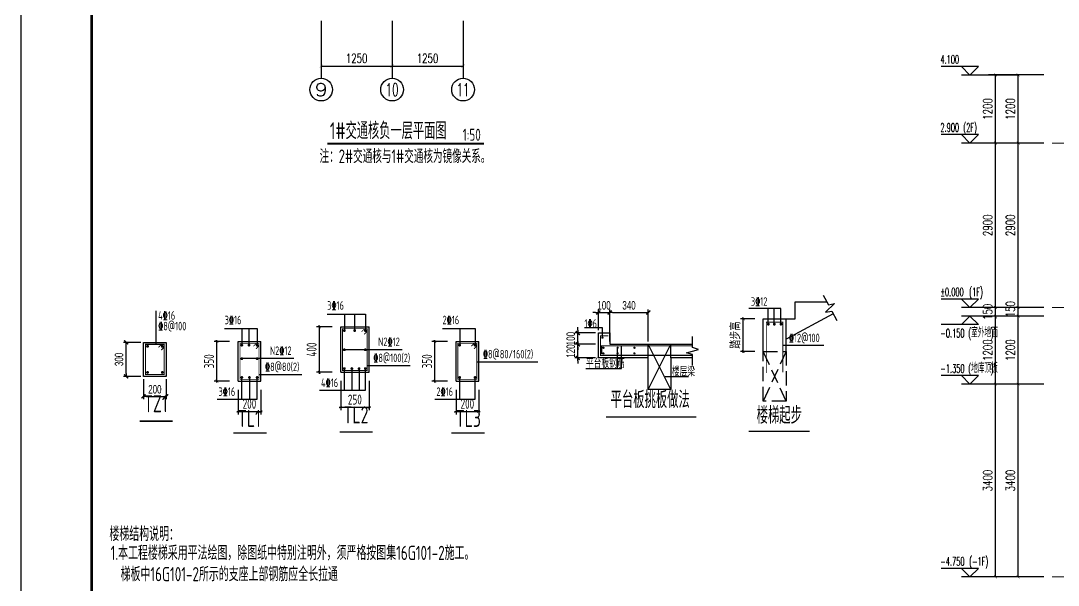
# Model space of a CAD drawing. Extents: x -1307975 to -76406, y -96289 to 379359.
# Drawn here: x -647075 to -628788, y 351872 to 361824 of the extents above; entities that cross this region are included whole.
import ezdxf
from ezdxf.enums import TextEntityAlignment as Align

# ---------------------------------------------------------------- set-up
doc = ezdxf.new("R2010")
doc.units = 0
doc.header["$LTSCALE"] = 1000
doc.linetypes.add('DASH', pattern=[0.35, 0.25, -0.1])
doc.linetypes.add('DOTE', pattern=[2.42, 2, -0.2, 0.02, -0.2])
doc.layers.get('0').update_dxf_attribs({"linetype": 'CONTINUOUS'})
doc.layers.get('DEFPOINTS').update_dxf_attribs({"linetype": 'CONTINUOUS'})
for name, color, linetype in [('-TK', 7, 'CONTINUOUS'), ('A-AXIS_TEXT', 7, 'CONTINUOUS'), ('AXIS', 3, 'CONTINUOUS'), ('DIM', 2, 'CONTINUOUS'), ('DIM_ELEV', 3, 'CONTINUOUS'), ('DIM_SYMB', 3, 'CONTINUOUS'), ('FSK_DIM', 3, 'CONTINUOUS'), ('NUM', 7, 'CONTINUOUS'), ('PUB_DIM', 3, 'CONTINUOUS'), ('PUB_TEXT', 2, 'CONTINUOUS'), ('REIN', 6, 'CONTINUOUS'), ('S_E_STAIR', 4, 'CONTINUOUS'), ('Sbeam-s', 3, 'CONTINUOUS'), ('TEXT', 2, 'CONTINUOUS'), ('THIN', 7, 'CONTINUOUS'), ('WALL', 5, 'CONTINUOUS'), ('大样详图_文字', 60, 'CONTINUOUS'), ('结构大样', 132, 'CONTINUOUS')]:
    doc.layers.add(name, color=color, linetype=linetype)
doc.layers.add('AXIS_TEXT', color=7, linetype='CONTINUOUS', lineweight=20)
doc.layers.add('DOTE', color=19, linetype='DOTE', lineweight=9)
doc.styles.add('_TCH_AXIS', font='COMPLEX', dxfattribs={"bigfont": 'GBCBIG'})
doc.styles.add('_TCH_DIM', font='SIMPLEX.shx', dxfattribs={"width": 0.7, "bigfont": 'GBCBIG.shx'})
doc.styles.add('_TCH_DIM_T3', font='SIMPLEX', dxfattribs={"width": 0.705882, "bigfont": 'GBCBIG'})
doc.styles.add('BW_Dim', font='Bweng.shx', dxfattribs={"width": 0.7, "bigfont": 'hztxt.shx'})
doc.styles.add('COMPLEX', font='COMPLEX')
doc.styles.add('TSSD_DIMENSION', font='Tssdeng.shx', dxfattribs={"width": 0.7, "bigfont": 'tssdchn.shx'})
doc.styles.add('TSSD_Norm', font='Tssdeng.shx', dxfattribs={"bigfont": 'tssdchn.shx'})
doc.styles.add('TSSD_REIN', font='tssdeng.shx', dxfattribs={"width": 0.7, "height": 300, "bigfont": 'tssdchn.shx'})
doc.dimstyles.new('_TCH_ARCH&&50', dxfattribs={"dimtxt": 157.5, "dimasz": 50, "dimexe": 125, "dimexo": 150, "dimgap": 58.75, "dimtad": 1, "dimdec": 0, "dimzin": 0, "dimdsep": 46, "dimtxsty": '_TCH_DIM_T3', "dimblk": 'ARCHTICK', "dimcen": 0.09, "dimclrt": 7, "dimazin": 0, "dimtfac": 1, "dimtdec": 0, "dimtix": 1, "dimtmove": 2, "dimatfit": 3, "dimldrblk": 'ARCHTICK', "dimfxl": 1, "dimtolj": 1, "dimtzin": 0, "dimarcsym": 0})
doc.dimstyles.new('Cyz_25_50', dxfattribs={"dimtxt": 150, "dimasz": 50, "dimexe": 50, "dimexo": 50, "dimgap": 50, "dimtad": 1, "dimdec": 0, "dimlfac": 0.5, "dimzin": 0, "dimdsep": 46, "dimtxsty": 'BW_Dim', "dimblk": '_bwk', "dimcen": 0, "dimclrt": 7, "dimadec": 0, "dimazin": 0, "dimtfac": 1, "dimtdec": 0, "dimtix": 1, "dimtmove": 2, "dimatfit": 0, "dimfxl": 1, "dimtolj": 1, "dimtzin": 0, "dimarcsym": 0})
doc.dimstyles.new('TSSD_50_50', dxfattribs={"dimtxt": 175, "dimasz": 50, "dimexe": 50, "dimexo": 150, "dimgap": 50, "dimtad": 1, "dimdec": 0, "dimzin": 0, "dimdsep": 46, "dimtxsty": 'TSSD_DIMENSION', "dimblk": 'ARCHTICK', "dimcen": 0, "dimdle": 25, "dimclrt": 7, "dimadec": 0, "dimazin": 0, "dimtfac": 1, "dimtdec": 0, "dimtix": 1, "dimtmove": 2, "dimatfit": 3, "dimfxl": 1, "dimtolj": 1, "dimtzin": 0, "dimarcsym": 0})

# ---------------------------------------------------------------- blocks, each defined once
blk = doc.blocks.new('_ArchTick')
at = {"color": 0, "linetype": 'ByBlock', "const_width": 0.15}
blk.add_lwpolyline([(-0.5, -0.5), (0.5, 0.5)], dxfattribs=at)
blk = doc.blocks.new('*D866')
at = {"layer": 'DEFPOINTS', "color": 0, "transparency": 16777216}
for p in [(-629495, 355418), (-628895, 355418), (-628895, 352018)]:
    blk.add_point(p, dxfattribs=at)
at = {"layer": 'PUB_DIM', "color": 0, "lineweight": -2, "transparency": 16777216}
for p, q in [((-629045, 355418), (-629620, 355418)), ((-629495, 352018), (-629495, 355418)), ((-629045, 352018), (-629620, 352018))]:
    blk.add_line(p, q, dxfattribs=at)
at = {"layer": 'PUB_DIM', "color": 0, "lineweight": -2, "transparency": 16777216, "xscale": 50, "yscale": 50, "zscale": 50}
for p, rotation in [((-629495, 355418), 90), ((-629495, 352018), 270)]:
    blk.add_blockref('_ArchTick', p, dxfattribs=dict(at, rotation=rotation))
at = {"layer": 'PUB_DIM', "color": 7, "transparency": 16777216, "insert": (-629632, 353718), "char_height": 157.5, "attachment_point": 5, "rotation": 90, "style": '_TCH_DIM_T3'}
blk.add_mtext('\\A1;3400', dxfattribs=at)
blk = doc.blocks.new('*D867')
at = {"layer": 'DEFPOINTS', "color": 0, "transparency": 16777216}
for p in [(-629495, 356617), (-628895, 356617), (-628895, 355418)]:
    blk.add_point(p, dxfattribs=at)
at = {"layer": 'PUB_DIM', "color": 0, "lineweight": -2, "transparency": 16777216}
for p, q in [((-629045, 356617), (-629620, 356617)), ((-629495, 355418), (-629495, 356617)), ((-629045, 355418), (-629620, 355418))]:
    blk.add_line(p, q, dxfattribs=at)
at = {"layer": 'PUB_DIM', "color": 0, "lineweight": -2, "transparency": 16777216, "xscale": 50, "yscale": 50, "zscale": 50}
for p, rotation in [((-629495, 356617), 90), ((-629495, 355418), 270)]:
    blk.add_blockref('_ArchTick', p, dxfattribs=dict(at, rotation=rotation))
at = {"layer": 'PUB_DIM', "color": 7, "transparency": 16777216, "insert": (-629632, 356017), "char_height": 157.5, "attachment_point": 5, "rotation": 90, "style": '_TCH_DIM_T3'}
blk.add_mtext('\\A1;1200', dxfattribs=at)
blk = doc.blocks.new('*D868')
at = {"layer": 'DEFPOINTS', "color": 0, "transparency": 16777216}
for p in [(-629495, 356768), (-628895, 356768), (-628895, 356617)]:
    blk.add_point(p, dxfattribs=at)
at = {"layer": 'PUB_DIM', "color": 0, "lineweight": -2, "transparency": 16777216}
for p, q in [((-629045, 356768), (-629620, 356768)), ((-629045, 356617), (-629620, 356617)), ((-629495, 356617), (-629495, 356768))]:
    blk.add_line(p, q, dxfattribs=at)
at = {"layer": 'PUB_DIM', "color": 0, "lineweight": -2, "transparency": 16777216, "xscale": 50, "yscale": 50, "zscale": 50}
for p, rotation in [((-629495, 356768), 90), ((-629495, 356617), 270)]:
    blk.add_blockref('_ArchTick', p, dxfattribs=dict(at, rotation=rotation))
at = {"layer": 'PUB_DIM', "color": 7, "transparency": 16777216, "insert": (-629632, 356739), "char_height": 157.5, "attachment_point": 5, "rotation": 90, "style": '_TCH_DIM_T3'}
blk.add_mtext('\\A1;150', dxfattribs=at)
blk = doc.blocks.new('*D869')
at = {"layer": 'DEFPOINTS', "color": 0, "transparency": 16777216}
for p in [(-629495, 359668), (-628895, 359668), (-628895, 356768)]:
    blk.add_point(p, dxfattribs=at)
at = {"layer": 'PUB_DIM', "color": 0, "lineweight": -2, "transparency": 16777216}
for p, q in [((-629045, 359668), (-629620, 359668)), ((-629495, 356768), (-629495, 359668)), ((-629045, 356768), (-629620, 356768))]:
    blk.add_line(p, q, dxfattribs=at)
at = {"layer": 'PUB_DIM', "color": 0, "lineweight": -2, "transparency": 16777216, "xscale": 50, "yscale": 50, "zscale": 50}
for p, rotation in [((-629495, 359668), 90), ((-629495, 356768), 270)]:
    blk.add_blockref('_ArchTick', p, dxfattribs=dict(at, rotation=rotation))
at = {"layer": 'PUB_DIM', "color": 7, "transparency": 16777216, "insert": (-629632, 358218), "char_height": 157.5, "attachment_point": 5, "rotation": 90, "style": '_TCH_DIM_T3'}
blk.add_mtext('\\A1;2900', dxfattribs=at)
blk = doc.blocks.new('*D870')
at = {"layer": 'DEFPOINTS', "color": 0, "transparency": 16777216}
for p in [(-629495, 360868), (-628895, 360868), (-628895, 359668)]:
    blk.add_point(p, dxfattribs=at)
at = {"layer": 'PUB_DIM', "color": 0, "lineweight": -2, "transparency": 16777216}
for p, q in [((-629045, 360868), (-629620, 360868)), ((-629495, 359668), (-629495, 360868)), ((-629045, 359668), (-629620, 359668))]:
    blk.add_line(p, q, dxfattribs=at)
at = {"layer": 'PUB_DIM', "color": 0, "lineweight": -2, "transparency": 16777216, "xscale": 50, "yscale": 50, "zscale": 50}
for p, rotation in [((-629495, 360868), 90), ((-629495, 359668), 270)]:
    blk.add_blockref('_ArchTick', p, dxfattribs=dict(at, rotation=rotation))
at = {"layer": 'PUB_DIM', "color": 7, "transparency": 16777216, "insert": (-629632, 360268), "char_height": 157.5, "attachment_point": 5, "rotation": 90, "style": '_TCH_DIM_T3'}
blk.add_mtext('\\A1;1200', dxfattribs=at)
blk = doc.blocks.new('*D871')
at = {"layer": 'DEFPOINTS', "color": 0, "transparency": 16777216}
for p in [(-629895, 355418), (-628895, 355418), (-628895, 352018)]:
    blk.add_point(p, dxfattribs=at)
at = {"layer": 'PUB_DIM', "color": 0, "lineweight": -2, "transparency": 16777216}
for p, q in [((-629045, 355418), (-630020, 355418)), ((-629895, 352018), (-629895, 355418)), ((-629045, 352018), (-630020, 352018))]:
    blk.add_line(p, q, dxfattribs=at)
at = {"layer": 'PUB_DIM', "color": 0, "lineweight": -2, "transparency": 16777216, "xscale": 50, "yscale": 50, "zscale": 50}
for p, rotation in [((-629895, 355418), 90), ((-629895, 352018), 270)]:
    blk.add_blockref('_ArchTick', p, dxfattribs=dict(at, rotation=rotation))
at = {"layer": 'PUB_DIM', "color": 7, "transparency": 16777216, "insert": (-630032, 353718), "char_height": 157.5, "attachment_point": 5, "rotation": 90, "style": '_TCH_DIM_T3'}
blk.add_mtext('\\A1;3400', dxfattribs=at)
blk = doc.blocks.new('*D872')
at = {"layer": 'DEFPOINTS', "color": 0, "transparency": 16777216}
for p in [(-629895, 356617), (-628895, 356617), (-628895, 355418)]:
    blk.add_point(p, dxfattribs=at)
at = {"layer": 'PUB_DIM', "color": 0, "lineweight": -2, "transparency": 16777216}
for p, q in [((-629045, 356617), (-630020, 356617)), ((-629895, 355418), (-629895, 356617)), ((-629045, 355418), (-630020, 355418))]:
    blk.add_line(p, q, dxfattribs=at)
at = {"layer": 'PUB_DIM', "color": 0, "lineweight": -2, "transparency": 16777216, "xscale": 50, "yscale": 50, "zscale": 50}
for p, rotation in [((-629895, 356617), 90), ((-629895, 355418), 270)]:
    blk.add_blockref('_ArchTick', p, dxfattribs=dict(at, rotation=rotation))
at = {"layer": 'PUB_DIM', "color": 7, "transparency": 16777216, "insert": (-630032, 356017), "char_height": 157.5, "attachment_point": 5, "rotation": 90, "style": '_TCH_DIM_T3'}
blk.add_mtext('\\A1;1200', dxfattribs=at)
blk = doc.blocks.new('*D873')
at = {"layer": 'DEFPOINTS', "color": 0, "transparency": 16777216}
for p in [(-629895, 356768), (-628895, 356768), (-628895, 356617)]:
    blk.add_point(p, dxfattribs=at)
at = {"layer": 'PUB_DIM', "color": 0, "lineweight": -2, "transparency": 16777216}
for p, q in [((-629895, 356768), (-629895, 356818)), ((-629045, 356768), (-630020, 356768)), ((-629045, 356617), (-630020, 356617)), ((-629895, 356617), (-629895, 356768)), ((-629895, 356617), (-629895, 356567))]:
    blk.add_line(p, q, dxfattribs=at)
at = {"layer": 'PUB_DIM', "color": 0, "lineweight": -2, "transparency": 16777216, "xscale": 50, "yscale": 50, "zscale": 50}
for p, rotation in [((-629895, 356768), 270), ((-629895, 356617), 90)]:
    blk.add_blockref('_ArchTick', p, dxfattribs=dict(at, rotation=rotation))
at = {"layer": 'PUB_DIM', "color": 7, "transparency": 16777216, "insert": (-630032, 356692), "char_height": 157.5, "attachment_point": 5, "rotation": 90, "style": '_TCH_DIM_T3'}
blk.add_mtext('\\A1;150', dxfattribs=at)
blk = doc.blocks.new('*D874')
at = {"layer": 'DEFPOINTS', "color": 0, "transparency": 16777216}
for p in [(-629895, 359668), (-628895, 359668), (-628895, 356768)]:
    blk.add_point(p, dxfattribs=at)
at = {"layer": 'PUB_DIM', "color": 0, "lineweight": -2, "transparency": 16777216}
for p, q in [((-629045, 359668), (-630020, 359668)), ((-629895, 356768), (-629895, 359668)), ((-629045, 356768), (-630020, 356768))]:
    blk.add_line(p, q, dxfattribs=at)
at = {"layer": 'PUB_DIM', "color": 0, "lineweight": -2, "transparency": 16777216, "xscale": 50, "yscale": 50, "zscale": 50}
for p, rotation in [((-629895, 359668), 90), ((-629895, 356768), 270)]:
    blk.add_blockref('_ArchTick', p, dxfattribs=dict(at, rotation=rotation))
at = {"layer": 'PUB_DIM', "color": 7, "transparency": 16777216, "insert": (-630032, 358218), "char_height": 157.5, "attachment_point": 5, "rotation": 90, "style": '_TCH_DIM_T3'}
blk.add_mtext('\\A1;2900', dxfattribs=at)
blk = doc.blocks.new('*D875')
at = {"layer": 'DEFPOINTS', "color": 0, "transparency": 16777216}
for p in [(-629895, 360868), (-628895, 360868), (-628895, 359668)]:
    blk.add_point(p, dxfattribs=at)
at = {"layer": 'PUB_DIM', "color": 0, "lineweight": -2, "transparency": 16777216}
for p, q in [((-629045, 360868), (-630020, 360868)), ((-629895, 359668), (-629895, 360868)), ((-629045, 359668), (-630020, 359668))]:
    blk.add_line(p, q, dxfattribs=at)
at = {"layer": 'PUB_DIM', "color": 0, "lineweight": -2, "transparency": 16777216, "xscale": 50, "yscale": 50, "zscale": 50}
for p, rotation in [((-629895, 360868), 90), ((-629895, 359668), 270)]:
    blk.add_blockref('_ArchTick', p, dxfattribs=dict(at, rotation=rotation))
at = {"layer": 'PUB_DIM', "color": 7, "transparency": 16777216, "insert": (-630032, 360268), "char_height": 157.5, "attachment_point": 5, "rotation": 90, "style": '_TCH_DIM_T3'}
blk.add_mtext('\\A1;1200', dxfattribs=at)
blk = doc.blocks.new('A1')
blk.add_lwpolyline([(0, 59400), (0, 0), (84100, 0), (84100, 59400)], close=True)
at = {"const_width": 100}
blk.add_lwpolyline([(2500, 58400), (2500, 1000), (83100, 1000), (83100, 58400)], close=True, dxfattribs=at)
blk = doc.blocks.new('*D674')
at = {"layer": 'DEFPOINTS', "color": 0, "transparency": 16777216}
for p in [(-643244, 355470), (-642844, 355470), (-642844, 354934)]:
    blk.add_point(p, dxfattribs=at)
at = {"layer": 'DIM', "color": 0, "lineweight": -2, "transparency": 16777216}
for p, q in [((-643244, 355320), (-643244, 354884)), ((-642844, 355320), (-642844, 354884)), ((-643269, 354934), (-642819, 354934))]:
    blk.add_line(p, q, dxfattribs=at)
at = {"layer": 'DIM', "color": 0, "lineweight": -2, "transparency": 16777216, "xscale": 50, "yscale": 50, "zscale": 50, "rotation": 180}
blk.add_blockref('_ArchTick', (-643244, 354934), dxfattribs=at)
at = {"layer": 'DIM', "color": 0, "lineweight": -2, "transparency": 16777216, "xscale": 50, "yscale": 50, "zscale": 50}
blk.add_blockref('_ArchTick', (-642844, 354934), dxfattribs=at)
at = {"layer": 'DIM', "color": 7, "transparency": 16777216, "insert": (-643044, 355071), "char_height": 175, "attachment_point": 5, "style": 'TSSD_DIMENSION'}
blk.add_mtext('\\A1;200', dxfattribs=at)
blk = doc.blocks.new('*D675')
at = {"layer": 'DEFPOINTS', "color": 0, "transparency": 16777216}
for p in [(-643618, 356170), (-643244, 356170), (-643244, 355470)]:
    blk.add_point(p, dxfattribs=at)
at = {"layer": 'DIM', "color": 0, "lineweight": -2, "transparency": 16777216}
for p, q in [((-643394, 356170), (-643668, 356170)), ((-643618, 355445), (-643618, 356195)), ((-643394, 355470), (-643668, 355470))]:
    blk.add_line(p, q, dxfattribs=at)
at = {"layer": 'DIM', "color": 0, "lineweight": -2, "transparency": 16777216, "xscale": 50, "yscale": 50, "zscale": 50}
for p, rotation in [((-643618, 356170), 90), ((-643618, 355470), 270)]:
    blk.add_blockref('_ArchTick', p, dxfattribs=dict(at, rotation=rotation))
at = {"layer": 'DIM', "color": 7, "transparency": 16777216, "insert": (-643756, 355820), "char_height": 175, "attachment_point": 5, "rotation": 90, "style": 'TSSD_DIMENSION'}
blk.add_mtext('\\A1;350', dxfattribs=at)
blk = doc.blocks.new('_bwk')
blk.add_line((-1, 0), (0, 0))
at = {"const_width": 0.5}
blk.add_lwpolyline([(-0.7, -0.7), (0.7, 0.7)], dxfattribs=at)
blk = doc.blocks.new('*D676')
at = {"layer": 'DEFPOINTS', "color": 0, "transparency": 16777216}
for p in [(-645217, 356154), (-644911, 356154), (-644911, 355554)]:
    blk.add_point(p, dxfattribs=at)
at = {"layer": 'FSK_DIM', "color": 0, "lineweight": -2, "transparency": 16777216}
for p, q in [((-644961, 356154), (-645267, 356154)), ((-645217, 355604), (-645217, 356104)), ((-644961, 355554), (-645267, 355554))]:
    blk.add_line(p, q, dxfattribs=at)
at = {"layer": 'FSK_DIM', "color": 0, "lineweight": -2, "transparency": 16777216, "xscale": 50, "yscale": 50, "zscale": 50}
for p, rotation in [((-645217, 356154), 90), ((-645217, 355554), 270)]:
    blk.add_blockref('_bwk', p, dxfattribs=dict(at, rotation=rotation))
at = {"layer": 'FSK_DIM', "color": 7, "transparency": 16777216, "insert": (-645342, 355854), "char_height": 150, "attachment_point": 5, "rotation": 90, "style": 'BW_Dim'}
blk.add_mtext('\\A1;300', dxfattribs=at)
blk = doc.blocks.new('*D677')
at = {"layer": 'DEFPOINTS', "color": 0, "transparency": 16777216}
for p in [(-644911, 355554), (-644511, 355554), (-644511, 355201)]:
    blk.add_point(p, dxfattribs=at)
at = {"layer": 'FSK_DIM', "color": 0, "lineweight": -2, "transparency": 16777216}
for p, q in [((-644911, 355504), (-644911, 355151)), ((-644511, 355504), (-644511, 355151)), ((-644861, 355201), (-644561, 355201))]:
    blk.add_line(p, q, dxfattribs=at)
at = {"layer": 'FSK_DIM', "color": 0, "lineweight": -2, "transparency": 16777216, "xscale": 50, "yscale": 50, "zscale": 50, "rotation": 180}
blk.add_blockref('_bwk', (-644911, 355201), dxfattribs=at)
at = {"layer": 'FSK_DIM', "color": 0, "lineweight": -2, "transparency": 16777216, "xscale": 50, "yscale": 50, "zscale": 50}
blk.add_blockref('_bwk', (-644511, 355201), dxfattribs=at)
at = {"layer": 'FSK_DIM', "color": 7, "transparency": 16777216, "insert": (-644711, 355326), "char_height": 150, "attachment_point": 5, "style": 'BW_Dim'}
blk.add_mtext('\\A1;200', dxfattribs=at)
blk = doc.blocks.new('*D678')
at = {"layer": 'DEFPOINTS', "color": 0, "transparency": 16777216}
for p in [(-636694, 356681), (-636894, 356321), (-636694, 356321)]:
    blk.add_point(p, dxfattribs=at)
at = {"layer": 'FSK_DIM', "color": 0, "lineweight": -2, "transparency": 16777216}
for p, q in [((-636944, 356681), (-636994, 356681)), ((-636894, 356371), (-636894, 356731)), ((-636894, 356681), (-636694, 356681)), ((-636694, 356371), (-636694, 356731)), ((-636644, 356681), (-636594, 356681))]:
    blk.add_line(p, q, dxfattribs=at)
at = {"layer": 'FSK_DIM', "color": 0, "lineweight": -2, "transparency": 16777216, "xscale": 50, "yscale": 50, "zscale": 50}
blk.add_blockref('_bwk', (-636894, 356681), dxfattribs=at)
at = {"layer": 'FSK_DIM', "color": 0, "lineweight": -2, "transparency": 16777216, "xscale": 50, "yscale": 50, "zscale": 50, "rotation": 180}
blk.add_blockref('_bwk', (-636694, 356681), dxfattribs=at)
at = {"layer": 'FSK_DIM', "color": 7, "transparency": 16777216, "insert": (-636794, 356806), "char_height": 150, "attachment_point": 5, "style": 'BW_Dim'}
blk.add_mtext('\\A1;100', dxfattribs=at)
blk = doc.blocks.new('*D679')
at = {"layer": 'DEFPOINTS', "color": 0, "transparency": 16777216}
for p in [(-636014, 356681), (-636694, 356121), (-636014, 356121)]:
    blk.add_point(p, dxfattribs=at)
at = {"layer": 'FSK_DIM', "color": 0, "lineweight": -2, "transparency": 16777216}
for p, q in [((-636694, 356171), (-636694, 356731)), ((-636644, 356681), (-636064, 356681)), ((-636014, 356171), (-636014, 356731))]:
    blk.add_line(p, q, dxfattribs=at)
at = {"layer": 'FSK_DIM', "color": 0, "lineweight": -2, "transparency": 16777216, "xscale": 50, "yscale": 50, "zscale": 50, "rotation": 180}
blk.add_blockref('_bwk', (-636694, 356681), dxfattribs=at)
at = {"layer": 'FSK_DIM', "color": 0, "lineweight": -2, "transparency": 16777216, "xscale": 50, "yscale": 50, "zscale": 50}
blk.add_blockref('_bwk', (-636014, 356681), dxfattribs=at)
at = {"layer": 'FSK_DIM', "color": 7, "transparency": 16777216, "insert": (-636354, 356806), "char_height": 150, "attachment_point": 5, "style": 'BW_Dim'}
blk.add_mtext('\\A1;340', dxfattribs=at)
blk = doc.blocks.new('*D680')
at = {"layer": 'DEFPOINTS', "color": 0, "transparency": 16777216}
for p in [(-637256, 356121), (-636894, 356121), (-636894, 355881)]:
    blk.add_point(p, dxfattribs=at)
at = {"layer": 'FSK_DIM', "color": 0, "lineweight": -2, "transparency": 16777216}
for p, q in [((-636944, 356121), (-637306, 356121)), ((-637256, 356171), (-637256, 356221)), ((-637256, 355881), (-637256, 356121)), ((-636944, 355881), (-637306, 355881)), ((-637256, 355831), (-637256, 355781))]:
    blk.add_line(p, q, dxfattribs=at)
at = {"layer": 'FSK_DIM', "color": 0, "lineweight": -2, "transparency": 16777216, "xscale": 50, "yscale": 50, "zscale": 50}
for p, rotation in [((-637256, 356121), 270), ((-637256, 355881), 90)]:
    blk.add_blockref('_bwk', p, dxfattribs=dict(at, rotation=rotation))
at = {"layer": 'FSK_DIM', "color": 7, "transparency": 16777216, "insert": (-637381, 356001), "char_height": 150, "attachment_point": 5, "rotation": 90, "style": 'BW_Dim'}
blk.add_mtext('\\A1;120', dxfattribs=at)
blk = doc.blocks.new('*D681')
at = {"layer": 'DEFPOINTS', "color": 0, "transparency": 16777216}
for p in [(-637256, 356321), (-636894, 356321), (-636894, 356121)]:
    blk.add_point(p, dxfattribs=at)
at = {"layer": 'FSK_DIM', "color": 0, "lineweight": -2, "transparency": 16777216}
for p, q in [((-637256, 356371), (-637256, 356421)), ((-636944, 356321), (-637306, 356321)), ((-637256, 356121), (-637256, 356321)), ((-636944, 356121), (-637306, 356121)), ((-637256, 356071), (-637256, 356021))]:
    blk.add_line(p, q, dxfattribs=at)
at = {"layer": 'FSK_DIM', "color": 0, "lineweight": -2, "transparency": 16777216, "xscale": 50, "yscale": 50, "zscale": 50}
for p, rotation in [((-637256, 356321), 270), ((-637256, 356121), 90)]:
    blk.add_blockref('_bwk', p, dxfattribs=dict(at, rotation=rotation))
at = {"layer": 'FSK_DIM', "color": 7, "transparency": 16777216, "insert": (-637381, 356221), "char_height": 150, "attachment_point": 5, "rotation": 90, "style": 'BW_Dim'}
blk.add_mtext('\\A1;100', dxfattribs=at)
blk = doc.blocks.new('*D682')
at = {"layer": 'DEFPOINTS', "color": 0, "transparency": 16777216}
for p in [(-634339, 356568), (-633987, 356568), (-633987, 355995)]:
    blk.add_point(p, dxfattribs=at)
at = {"layer": 'DIM', "color": 0, "lineweight": -2, "transparency": 16777216}
for p, q in [((-634137, 356568), (-634389, 356568)), ((-634339, 355970), (-634339, 356593)), ((-634137, 355995), (-634389, 355995))]:
    blk.add_line(p, q, dxfattribs=at)
at = {"layer": 'DIM', "color": 0, "lineweight": -2, "transparency": 16777216, "xscale": 50, "yscale": 50, "zscale": 50}
for p, rotation in [((-634339, 356568), 90), ((-634339, 355995), 270)]:
    blk.add_blockref('_ArchTick', p, dxfattribs=dict(at, rotation=rotation))
at = {"layer": 'DIM', "color": 7, "transparency": 16777216, "insert": (-634477, 356281), "char_height": 175, "attachment_point": 5, "rotation": 90, "style": 'TSSD_DIMENSION'}
blk.add_mtext('\\A1;踏步高', dxfattribs=at)
blk = doc.blocks.new('*D683')
at = {"layer": 'DEFPOINTS', "color": 0, "transparency": 16777216}
for p in [(-641436, 355627), (-640936, 355627), (-640936, 355009)]:
    blk.add_point(p, dxfattribs=at)
at = {"layer": 'DIM', "color": 0, "lineweight": -2, "transparency": 16777216}
for p, q in [((-641436, 355477), (-641436, 354959)), ((-640936, 355477), (-640936, 354959)), ((-641461, 355009), (-640911, 355009))]:
    blk.add_line(p, q, dxfattribs=at)
at = {"layer": 'DIM', "color": 0, "lineweight": -2, "transparency": 16777216, "xscale": 50, "yscale": 50, "zscale": 50, "rotation": 180}
blk.add_blockref('_ArchTick', (-641436, 355009), dxfattribs=at)
at = {"layer": 'DIM', "color": 0, "lineweight": -2, "transparency": 16777216, "xscale": 50, "yscale": 50, "zscale": 50}
blk.add_blockref('_ArchTick', (-640936, 355009), dxfattribs=at)
at = {"layer": 'DIM', "color": 7, "transparency": 16777216, "insert": (-641186, 355146), "char_height": 175, "attachment_point": 5, "style": 'TSSD_DIMENSION'}
blk.add_mtext('\\A1;250', dxfattribs=at)
blk = doc.blocks.new('*D684')
at = {"layer": 'DEFPOINTS', "color": 0, "transparency": 16777216}
for p in [(-641811, 356427), (-641436, 356427), (-641436, 355627)]:
    blk.add_point(p, dxfattribs=at)
at = {"layer": 'DIM', "color": 0, "lineweight": -2, "transparency": 16777216}
for p, q in [((-641586, 356427), (-641861, 356427)), ((-641811, 355602), (-641811, 356452)), ((-641586, 355627), (-641861, 355627))]:
    blk.add_line(p, q, dxfattribs=at)
at = {"layer": 'DIM', "color": 0, "lineweight": -2, "transparency": 16777216, "xscale": 50, "yscale": 50, "zscale": 50}
for p, rotation in [((-641811, 356427), 90), ((-641811, 355627), 270)]:
    blk.add_blockref('_ArchTick', p, dxfattribs=dict(at, rotation=rotation))
at = {"layer": 'DIM', "color": 7, "transparency": 16777216, "insert": (-641948, 356027), "char_height": 175, "attachment_point": 5, "rotation": 90, "style": 'TSSD_DIMENSION'}
blk.add_mtext('\\A1;400', dxfattribs=at)
blk = doc.blocks.new('*D686')
at = {"layer": 'DEFPOINTS', "color": 0, "transparency": 16777216}
for p in [(-639403, 355470), (-639003, 355470), (-639003, 354934)]:
    blk.add_point(p, dxfattribs=at)
at = {"layer": 'DIM', "color": 0, "lineweight": -2, "transparency": 16777216}
for p, q in [((-639403, 355320), (-639403, 354884)), ((-639003, 355320), (-639003, 354884)), ((-639428, 354934), (-638978, 354934))]:
    blk.add_line(p, q, dxfattribs=at)
at = {"layer": 'DIM', "color": 0, "lineweight": -2, "transparency": 16777216, "xscale": 50, "yscale": 50, "zscale": 50, "rotation": 180}
blk.add_blockref('_ArchTick', (-639403, 354934), dxfattribs=at)
at = {"layer": 'DIM', "color": 0, "lineweight": -2, "transparency": 16777216, "xscale": 50, "yscale": 50, "zscale": 50}
blk.add_blockref('_ArchTick', (-639003, 354934), dxfattribs=at)
at = {"layer": 'DIM', "color": 7, "transparency": 16777216, "insert": (-639203, 355071), "char_height": 175, "attachment_point": 5, "style": 'TSSD_DIMENSION'}
blk.add_mtext('\\A1;200', dxfattribs=at)
blk = doc.blocks.new('*D687')
at = {"layer": 'DEFPOINTS', "color": 0, "transparency": 16777216}
for p in [(-639778, 356170), (-639403, 356170), (-639403, 355470)]:
    blk.add_point(p, dxfattribs=at)
at = {"layer": 'DIM', "color": 0, "lineweight": -2, "transparency": 16777216}
for p, q in [((-639553, 356170), (-639828, 356170)), ((-639778, 355445), (-639778, 356195)), ((-639553, 355470), (-639828, 355470))]:
    blk.add_line(p, q, dxfattribs=at)
at = {"layer": 'DIM', "color": 0, "lineweight": -2, "transparency": 16777216, "xscale": 50, "yscale": 50, "zscale": 50}
for p, rotation in [((-639778, 356170), 90), ((-639778, 355470), 270)]:
    blk.add_blockref('_ArchTick', p, dxfattribs=dict(at, rotation=rotation))
at = {"layer": 'DIM', "color": 7, "transparency": 16777216, "insert": (-639915, 355820), "char_height": 175, "attachment_point": 5, "rotation": 90, "style": 'TSSD_DIMENSION'}
blk.add_mtext('\\A1;350', dxfattribs=at)
blk = doc.blocks.new('_AXISO')
blk.add_circle((0, 0), 0.5)
at = {"layer": 'A-AXIS_TEXT', "style": 'COMPLEX', "width": 1.041667}
blk.add_attdef('A', text='', height=0.56, dxfattribs=at).set_placement((-0.25, -0.28), (0.25, -0.28), align=Align.FIT)
blk = doc.blocks.new('*D743')
at = {"layer": 'DEFPOINTS', "color": 0, "transparency": 16777216}
for p in [(-641779, 361824), (-640530, 361824), (-640530, 361024)]:
    blk.add_point(p, dxfattribs=at)
at = {"layer": 'PUB_DIM', "color": 0, "lineweight": -2, "transparency": 16777216}
for p, q in [((-641779, 361674), (-641779, 360899)), ((-640530, 361674), (-640530, 360899)), ((-641779, 361024), (-640530, 361024))]:
    blk.add_line(p, q, dxfattribs=at)
at = {"layer": 'PUB_DIM', "color": 0, "lineweight": -2, "transparency": 16777216, "xscale": 50, "yscale": 50, "zscale": 50, "rotation": 180}
blk.add_blockref('_ArchTick', (-641779, 361024), dxfattribs=at)
at = {"layer": 'PUB_DIM', "color": 0, "lineweight": -2, "transparency": 16777216, "xscale": 50, "yscale": 50, "zscale": 50}
blk.add_blockref('_ArchTick', (-640530, 361024), dxfattribs=at)
at = {"layer": 'PUB_DIM', "color": 7, "transparency": 16777216, "insert": (-641155, 361162), "char_height": 157.5, "attachment_point": 5, "style": '_TCH_DIM_T3'}
blk.add_mtext('\\A1;1250', dxfattribs=at)
blk = doc.blocks.new('*D744')
at = {"layer": 'DEFPOINTS', "color": 0, "transparency": 16777216}
for p in [(-640530, 361824), (-639279, 361824), (-639279, 361024)]:
    blk.add_point(p, dxfattribs=at)
at = {"layer": 'PUB_DIM', "color": 0, "lineweight": -2, "transparency": 16777216}
for p, q in [((-640530, 361674), (-640530, 360899)), ((-639279, 361674), (-639279, 360899)), ((-640530, 361024), (-639279, 361024))]:
    blk.add_line(p, q, dxfattribs=at)
at = {"layer": 'PUB_DIM', "color": 0, "lineweight": -2, "transparency": 16777216, "xscale": 50, "yscale": 50, "zscale": 50, "rotation": 180}
blk.add_blockref('_ArchTick', (-640530, 361024), dxfattribs=at)
at = {"layer": 'PUB_DIM', "color": 0, "lineweight": -2, "transparency": 16777216, "xscale": 50, "yscale": 50, "zscale": 50}
blk.add_blockref('_ArchTick', (-639279, 361024), dxfattribs=at)
at = {"layer": 'PUB_DIM', "color": 7, "transparency": 16777216, "insert": (-639905, 361162), "char_height": 157.5, "attachment_point": 5, "style": '_TCH_DIM_T3'}
blk.add_mtext('\\A1;1250', dxfattribs=at)

msp = doc.modelspace()

# ---------------------------------------------------------------- linework, layer by layer
at = {"layer": 'AXIS'}
for p, q in [((-641779.33, 361824.24), (-641779.33, 360809.63)), ((-640529.81, 361824.24), (-640529.81, 360809.63)), ((-639279.33, 361824.24), (-639279.33, 360809.63))]:
    msp.add_line(p, q, dxfattribs=at)
at = {"layer": 'DIM_ELEV'}
for p, q in [((-630194.75, 361017.66), (-630850.75, 361017.66)), ((-630344.75, 360867.66), (-630494.75, 361017.66)), ((-630344.75, 360867.66), (-630194.75, 361017.66)), ((-629494.75, 360867.66), (-630494.75, 360867.66)), ((-630194.75, 359817.63), (-630850.75, 359817.63)), ((-630344.75, 359667.63), (-630494.75, 359817.63)), ((-630344.75, 359667.63), (-630194.75, 359817.63)), ((-629494.75, 359667.63), (-630494.75, 359667.63)), ((-630194.75, 356917.63), (-630850.75, 356917.63)), ((-630344.75, 356767.63), (-630494.75, 356917.63)), ((-630344.75, 356767.63), (-630194.75, 356917.63)), ((-629494.75, 356767.63), (-630494.75, 356767.63)), ((-630344.75, 356617.16), (-630494.75, 356467.16)), ((-629494.75, 356617.16), (-630494.75, 356617.16)), ((-630344.75, 356617.16), (-630194.75, 356467.16)), ((-630194.75, 356467.16), (-630850.75, 356467.16)), ((-630194.75, 355567.63), (-630850.75, 355567.63)), ((-630344.75, 355417.63), (-630494.75, 355567.63)), ((-630344.75, 355417.63), (-630194.75, 355567.63)), ((-629494.75, 355417.63), (-630494.75, 355417.63)), ((-630194.75, 352167.63), (-630850.75, 352167.63)), ((-630344.75, 352017.63), (-630494.75, 352167.63)), ((-630344.75, 352017.63), (-630194.75, 352167.63)), ((-629494.75, 352017.63), (-630494.75, 352017.63))]:
    msp.add_line(p, q, dxfattribs=at)
at = {"layer": 'DIM_SYMB', "const_width": 35}
msp.add_lwpolyline([(-641674.25, 359659.86), (-638907.58, 359659.86)], dxfattribs=at)
at = {"layer": 'DOTE', "linetype": 'DOTE'}
for p, q in [((-613167.97, 359667.63), (-628894.75, 359667.63)), ((-613167.97, 356767.63), (-628894.75, 356767.63)), ((-613167.97, 352017.63), (-628894.75, 352017.63))]:
    msp.add_line(p, q, dxfattribs=at)
at = {"layer": 'NUM', "color": 7, "const_width": 25}
for points in [[(-644981.87, 354764.19), (-644396.81, 354764.19)], [(-636759.66, 354836.56), (-635165.6, 354836.56)], [(-641456.54, 354573.44), (-640871.48, 354573.44)], [(-634245.62, 354586.36), (-633172.56, 354586.36)], [(-643325.72, 354555.49), (-642740.66, 354555.49)], [(-639485.17, 354555.49), (-638900.11, 354555.49)]]:
    msp.add_lwpolyline(points, dxfattribs=at)
at = {"layer": 'REIN'}
for points, const_width in [([(-633932.88, 355614.88), (-633932.88, 356510.17), (-633641.6, 356510.17), (-633641.6, 355625.38)], 15), ([(-641066.7, 356342.53), (-641014.72, 356394.47), (-640968.79, 356394.47), (-640968.79, 355659.47), (-641403.79, 355659.47), (-641403.79, 356394.47), (-640968.79, 356394.47), (-640968.79, 356348.55), (-641020.74, 356296.57)], 15), ([(-636719.52, 356270.64), (-636857, 356270.64), (-636857, 355926.12), (-635232.27, 355926.12)], 20), ([(-644647.77, 356066.43), (-644595.06, 356119.11), (-644545.6, 356119.11), (-644545.6, 355589.11), (-644875.6, 355589.11), (-644875.6, 356119.11), (-644545.6, 356119.11), (-644545.6, 356069.65), (-644598.27, 356016.93)], 20), ([(-642974.05, 356085.55), (-642922.07, 356137.49), (-642876.14, 356137.49), (-642876.14, 355502.49), (-643211.14, 355502.49), (-643211.14, 356137.49), (-642876.14, 356137.49), (-642876.14, 356091.57), (-642928.09, 356039.59)], 15), ([(-639133.5, 356085.55), (-639081.52, 356137.49), (-639035.59, 356137.49), (-639035.59, 355502.49), (-639370.59, 355502.49), (-639370.59, 356137.49), (-639035.59, 356137.49), (-639035.59, 356091.57), (-639087.53, 356039.59)], 15), ([(-636835.79, 355946.76), (-636835.79, 356093.59), (-635232.27, 356093.59)], 20)]:
    msp.add_lwpolyline(points, dxfattribs=dict(at, const_width=const_width))
for points, const_width in [([(-633911.23, 356474.68, 1), (-633886.23, 356474.68, 1)], 25), ([(-633805.47, 356474.68, 1), (-633780.47, 356474.68, 1)], 25), ([(-633688.3, 356474.68, 1), (-633663.3, 356474.68, 1)], 25), ([(-641383.79, 356361.97, 1), (-641358.79, 356361.97, 1)], 25), ([(-641202.44, 356361.97, 1), (-641177.44, 356361.97, 1)], 25), ([(-641013.79, 356361.97, 1), (-640988.79, 356361.97, 1)], 25), ([(-636832.31, 356236.68, 1), (-636812.31, 356236.68, 1)], 20), ([(-644853.1, 356084.11, 1), (-644828.1, 356084.11, 1)], 25), ([(-644593.1, 356084.11, 1), (-644568.1, 356084.11, 1)], 25), ([(-643191.14, 356104.99, 1), (-643166.14, 356104.99, 1)], 25), ([(-643065.29, 356104.99, 1), (-643040.29, 356104.99, 1)], 25), ([(-642921.14, 356104.99, 1), (-642896.14, 356104.99, 1)], 25), ([(-641383.79, 356024.19, 1), (-641358.79, 356024.19, 1)], 25), ([(-641013.79, 356024.19, 1), (-640988.79, 356024.19, 1)], 25), ([(-639350.59, 356104.99, 1), (-639325.59, 356104.99, 1)], 25), ([(-639080.59, 356104.99, 1), (-639055.59, 356104.99, 1)], 25), ([(-636814.26, 356059.35, 1), (-636794.26, 356059.35, 1)], 20), ([(-636564.37, 356059.35, 1), (-636544.37, 356059.35, 1)], 20), ([(-636267.82, 356059.35, 1), (-636247.82, 356059.35, 1)], 20), ([(-643191.14, 355867.21, 1), (-643166.14, 355867.21, 1)], 25), ([(-642921.14, 355867.21, 1), (-642896.14, 355867.21, 1)], 25), ([(-636815.54, 355960.23, 1), (-636795.54, 355960.23, 1)], 20), ([(-636565.65, 355960.23, 1), (-636545.65, 355960.23, 1)], 20), ([(-636269.1, 355960.23, 1), (-636249.1, 355960.23, 1)], 20), ([(-641383.79, 355691.97, 1), (-641358.79, 355691.97, 1)], 25), ([(-641251.14, 355691.97, 1), (-641226.14, 355691.97, 1)], 25), ([(-641124.17, 355691.97, 1), (-641099.17, 355691.97, 1)], 25), ([(-641013.79, 355691.97, 1), (-640988.79, 355691.97, 1)], 25), ([(-644853.1, 355624.11, 1), (-644828.1, 355624.11, 1)], 25), ([(-644593.1, 355624.11, 1), (-644568.1, 355624.11, 1)], 25), ([(-643191.14, 355534.99, 1), (-643166.14, 355534.99, 1)], 25), ([(-643056.78, 355534.99, 1), (-643031.78, 355534.99, 1)], 25), ([(-642921.14, 355534.99, 1), (-642896.14, 355534.99, 1)], 25), ([(-639350.59, 355534.99, 1), (-639325.59, 355534.99, 1)], 25), ([(-639080.59, 355534.99, 1), (-639055.59, 355534.99, 1)], 25)]:
    msp.add_lwpolyline(points, format="xyb", close=True, dxfattribs=dict(at, const_width=const_width))
at = {"layer": 'S_E_STAIR', "color": 2}
for p, q in [((-633426.68, 356567.55), (-633426.68, 356867.55)), ((-633426.68, 356867.55), (-632866.68, 356867.55)), ((-632753.34, 356656), (-633586.68, 356209.57)), ((-633986.68, 355995.28), (-633986.68, 356567.55)), ((-633986.68, 356567.55), (-633426.68, 356567.55)), ((-633586.68, 355995.28), (-633586.68, 356567.55))]:
    msp.add_line(p, q, dxfattribs=at)
at = {"layer": 'Sbeam-s'}
for p, q in [((-641436.29, 355626.97), (-641436.29, 356426.97)), ((-641436.29, 356426.97), (-640936.29, 356426.97)), ((-640936.29, 355626.97), (-640936.29, 356426.97)), ((-644910.6, 356154.11), (-644510.6, 356154.11)), ((-644910.6, 355554.11), (-644910.6, 356154.11)), ((-644510.6, 356154.11), (-644510.6, 355554.11)), ((-643243.64, 355469.99), (-643243.64, 356169.99)), ((-643243.64, 356169.99), (-642843.64, 356169.99)), ((-642843.64, 355469.99), (-642843.64, 356169.99)), ((-639403.09, 355469.99), (-639403.09, 356169.99)), ((-639403.09, 356169.99), (-639003.09, 356169.99)), ((-639003.09, 355469.99), (-639003.09, 356169.99)), ((-644510.6, 355554.11), (-644910.6, 355554.11)), ((-641436.29, 355626.97), (-640936.29, 355626.97)), ((-643243.64, 355469.99), (-642843.64, 355469.99)), ((-639403.09, 355469.99), (-639003.09, 355469.99))]:
    msp.add_line(p, q, dxfattribs=at)
at = {"layer": 'TEXT'}
for p, q in [((-641674.28, 356654.1), (-641001.29, 356654.1)), ((-641371.29, 356654.1), (-641371.29, 356374.47)), ((-641189.94, 356654.1), (-641189.94, 356374.47)), ((-641001.29, 356654.1), (-641001.29, 356374.47)), ((-633898.73, 356474.68), (-633898.73, 356750.35)), ((-633792.97, 356474.68), (-633792.97, 356750.35)), ((-643481.63, 356397.12), (-642908.64, 356397.12)), ((-643178.64, 356397.12), (-643178.64, 356117.49)), ((-643052.79, 356397.12), (-643052.79, 356117.49)), ((-642908.64, 356397.12), (-642908.64, 356117.49)), ((-639641.08, 356397.12), (-639068.09, 356397.12)), ((-639338.09, 356397.12), (-639338.09, 356117.49)), ((-639068.09, 356397.12), (-639068.09, 356117.49)), ((-642262.23, 355867.21), (-643178.64, 355867.21)), ((-640354.88, 356024.19), (-641371.29, 356024.19)), ((-641371.29, 355310.63), (-641371.29, 355691.97)), ((-641233.87, 355310.63), (-641233.87, 355691.97)), ((-641106.9, 355310.63), (-641106.9, 355691.97)), ((-641001.29, 355310.63), (-641001.29, 355691.97)), ((-640211.75, 355739.59), (-640968.79, 355739.59)), ((-637963.66, 355806.06), (-639035.59, 355806.06)), ((-643178.64, 355153.65), (-643178.64, 355534.99)), ((-643039.5, 355153.65), (-643039.5, 355534.99)), ((-642908.64, 355153.65), (-642908.64, 355534.99)), ((-642119.1, 355582.61), (-642876.14, 355582.61)), ((-639338.09, 355153.65), (-639338.09, 355534.99)), ((-639068.09, 355153.65), (-639068.09, 355534.99)), ((-643614.96, 355153.65), (-642908.64, 355153.65)), ((-641807.61, 355310.63), (-641001.29, 355310.63)), ((-639774.41, 355153.65), (-639068.09, 355153.65))]:
    msp.add_line(p, q, dxfattribs=at)
for points in [[(-633675.8, 356474.68), (-633675.8, 356750.35), (-634244.5, 356750.35)], [(-633641.6, 356105.65), (-632921.24, 356105.65)]]:
    msp.add_lwpolyline(points, dxfattribs=at)
at = {"layer": 'THIN', "lineweight": -2}
msp.add_lwpolyline([(-632930.14, 356986.02), (-632839.48, 356816.78), (-632730.52, 356837.03), (-632889.49, 356686.52), (-632780.54, 356706.77), (-632689.88, 356537.53)], dxfattribs=at)
at = {"layer": 'THIN'}
msp.add_lwpolyline([(-635232.27, 355746.48), (-635232.27, 355938.48), (-635337.87, 355972.08), (-635126.67, 356029.68), (-635232.27, 356063.28), (-635232.27, 356255.28)], dxfattribs=at)
at = {"layer": 'WALL'}
for p, q in [((-636014.01, 355320.88), (-635614.01, 356120.88)), ((-635614.01, 355320.88), (-636014.01, 356120.88)), ((-636014.01, 355880.88), (-636014.01, 356120.88)), ((-635614.01, 355880.88), (-635614.01, 356120.88))]:
    msp.add_line(p, q, dxfattribs=at)
for points in [[(-636014.01, 355880.88), (-636894.01, 355880.88), (-636894.01, 356320.88), (-636694.01, 356320.88), (-636694.01, 356120.88), (-635232.27, 356120.88)], [(-635232.27, 355880.88), (-635614.01, 355880.88), (-635614.01, 355320.88), (-636014.01, 355320.88), (-636014.01, 355880.88)]]:
    msp.add_lwpolyline(points, dxfattribs=at)
at = {"layer": '大样详图_文字', "color": 7}
for p, q in [((-644690.08, 356119.11), (-644690.08, 356708.78)), ((-636822.31, 356410.78), (-637139.78, 356410.78)), ((-636822.31, 356236.68), (-636822.31, 356410.78)), ((-636555.65, 355694.68), (-636554.37, 356059.35)), ((-636487.02, 355694.68), (-636487.02, 356093.59)), ((-637112.8, 355694.68), (-636487.02, 355694.68)), ((-635303.66, 355549.01), (-635716.78, 355549.01))]:
    msp.add_line(p, q, dxfattribs=at)
at = {"layer": '结构大样', "linetype": 'DASH'}
for p, q in [((-633586.68, 355120.28), (-633986.68, 355995.28)), ((-633586.68, 355995.28), (-633986.68, 355120.28))]:
    msp.add_line(p, q, dxfattribs=at)
msp.add_lwpolyline([(-633586.68, 355120.28), (-633986.68, 355120.28), (-633986.68, 355995.28), (-633586.68, 355995.28)], close=True, dxfattribs=at)

# ---------------------------------------------------------------- block references
at = {"layer": '-TK', "xscale": 0.5, "yscale": 0.5, "zscale": 0.5}
msp.add_blockref('A1', (-647075.13, 348300.18), dxfattribs=at)
at = {"layer": 'AXIS'}
ref = msp.add_blockref('_AXISO', (-641779.33, 360609.63), dxfattribs=dict(at, xscale=400, yscale=400, zscale=400))
ref.add_attrib('A', '9', dxfattribs={"layer": 'AXIS_TEXT', "height": 226.27, "style": '_TCH_AXIS', "width": 1.5}).set_placement((-641892.47, 360496.5), (-641666.2, 360496.5), align=Align.FIT)
ref = msp.add_blockref('_AXISO', (-640529.81, 360609.63), dxfattribs=dict(at, xscale=400, yscale=400, zscale=400))
ref.add_attrib('A', '10', dxfattribs={"layer": 'AXIS_TEXT', "height": 226.274, "style": '_TCH_AXIS', "width": 0.724138}).set_placement((-640642.95, 360496.5), (-640416.68, 360496.5), align=Align.FIT)
ref = msp.add_blockref('_AXISO', (-639279.33, 360609.63), dxfattribs=dict(at, xscale=400, yscale=400, zscale=400))
ref.add_attrib('A', '11', dxfattribs={"layer": 'AXIS_TEXT', "height": 226.274, "style": '_TCH_AXIS', "width": 0.875}).set_placement((-639392.47, 360496.5), (-639166.2, 360496.5), align=Align.FIT)

# ---------------------------------------------------------------- texts
at = {"layer": 'NUM', "color": 1, "style": 'TSSD_Norm', "width": 0.7}
for s, p in [('平台板挑板做法', (-635980.65, 354904.6)), ('TZ1', (-644694.79, 354832.23)), ('楼梯起步', (-633705.32, 354627.91))]:
    msp.add_text(s, height=300, dxfattribs=at).set_placement(p, align=Align.BOTTOM_CENTER)
for s, p in [('TL1', (-643247.31, 354573.41)), ('TL2', (-641386.32, 354634.98)), ('TL3', (-639406.76, 354573.41))]:
    msp.add_text(s, height=300, dxfattribs=at).set_placement(p, align=Align.BOTTOM_LEFT)
at = {"layer": 'PUB_TEXT'}
for s, height, style, width, p in [('4.100', 148.75, '_TCH_DIM', 0.494118, (-630865.75, 361067.71)), ('1#交通核负一层平面图', 297.5, 'TSSD_REIN', 0.7, (-641627.8, 359736.22)), ('1:50', 212.5, 'TSSD_REIN', 0.7, (-639284.67, 359708.2)), ('2.900', 148.75, '_TCH_DIM', 0.494118, (-630865.75, 359867.68)), ('(2F)', 148.75, '_TCH_DIM', 0.494118, (-630462.65, 359867.68)), ('(1F)', 148.75, '_TCH_DIM', 0.494118, (-630358, 356967.68)), ('%%P0.000', 148.75, '_TCH_DIM', 0.494118, (-630865.75, 356967.68)), ('(', 148.75, '_TCH_DIM', 0.494118, (-630374.1, 356242.11)), ('室外地面', 168.794, '_TCH_DIM', 0.7, (-630325.1, 356242.11)), (')', 148.75, '_TCH_DIM', 0.494118, (-629981.05, 356242.11)), ('-0.150', 148.75, '_TCH_DIM', 0.494118, (-630865.75, 356242.11)), ('-1.350', 148.75, '_TCH_DIM', 0.494118, (-630865.75, 355617.68)), ('(', 148.75, '_TCH_DIM', 0.494118, (-630374.1, 355617.68)), ('地库顶板', 168.794, '_TCH_DIM', 0.7, (-630325.1, 355617.68)), (')', 148.75, '_TCH_DIM', 0.494118, (-629981.05, 355617.68)), ('(-1F)', 148.75, '_TCH_DIM', 0.494118, (-630358, 352217.68)), ('-4.750', 148.75, '_TCH_DIM', 0.494118, (-630865.75, 352217.68))]:
    msp.add_text(s, height=height, dxfattribs=dict(at, style=style, width=width)).set_placement(p)
at = {"layer": 'PUB_TEXT', "color": 1, "style": 'TSSD_REIN', "width": 0.7}
msp.add_text('注：2#交通核与1#交通核为镜像关系。', height=241.1348, dxfattribs=at).set_placement((-641808.33, 359313.7))
at = {"layer": 'TEXT', "style": 'TSSD_REIN', "width": 0.7}
for s, p in [('楼梯结构说明：', (-645512.55, 352652.11)), ('1.本工程楼梯采用平法绘图，除图纸中特别注明外，须严格按图集16G101-2施工。', (-645491.2, 352317.83)), ('梯板中16G101-2所示的支座上部钢筋应全长拉通', (-645314.79, 351942.83))]:
    msp.add_text(s, height=250, dxfattribs=at).set_placement(p)
at = {"layer": 'THIN', "color": 0, "style": 'TSSD_REIN', "width": 0.7}
for s, p in [('3\x8416', (-641674.28, 356685.35)), ('3%%13212', (-634205.93, 356754.43)), ('3\x8416', (-643481.63, 356428.37)), ('2%%13216', (-639641.08, 356428.37)), ('N2\x8412', (-640775.74, 356044.84)), ('%%13212@100', (-633536.2, 356112.35)), ('N2\x8412', (-642683.09, 355887.86)), ('\x848@100(2)', (-640862.08, 355760.24)), ('%%1328@80/160(2)', (-638928.88, 355826.71)), ('%%1328@80(2)', (-642769.43, 355603.26)), ('4%%13216', (-641782.57, 355322.48)), ('3%%13216', (-643589.92, 355165.5)), ('2%%13216', (-639749.37, 355165.5))]:
    msp.add_text(s, height=150, dxfattribs=at).set_placement(p, align=Align.BOTTOM_LEFT)
at = {"layer": '大样详图_文字', "color": 7, "style": 'TSSD_REIN', "width": 0.7}
for s, p in [('4\x8416', (-644653.2, 356553.77)), ('\x848@100', (-644653.2, 356366.27)), ('1\x846', (-637139.66, 356411.7)), ('平台板钢筋', (-637112.41, 355702.11)), ('楼层梁', (-635598.88, 355555.78))]:
    msp.add_text(s, height=150, dxfattribs=at).set_placement(p)

# ---------------------------------------------------------------- dimensions: what is measured, and where the dimension line sits
at = {"layer": 'DIM'}
dim = msp.add_linear_dim(base=(-634339.21, 356567.55), p1=(-633986.68, 355995.28), p2=(-633986.68, 356567.55), angle=90, text='踏步高', dimstyle='TSSD_50_50', override={"dimlfac": 0.5}, dxfattribs=at)
dim.commit()
dim.dimension.update_dxf_attribs({"geometry": '*D682', "text_midpoint": (-634476.71, 356281.42)})
for base, p1, p2, picture, middle in [((-641810.76, 356426.97), (-641436.29, 355626.97), (-641436.29, 356426.97), '*D684', (-641948.26, 356026.97)), ((-643618.11, 356169.99), (-643243.64, 355469.99), (-643243.64, 356169.99), '*D675', (-643755.61, 355819.99)), ((-639777.56, 356169.99), (-639403.09, 355469.99), (-639403.09, 356169.99), '*D687', (-639915.06, 355819.99))]:
    dim = msp.add_linear_dim(base=base, p1=p1, p2=p2, angle=90, dimstyle='TSSD_50_50', override={"dimlfac": 0.5}, dxfattribs=at)
    dim.commit()
    dim.dimension.update_dxf_attribs({"geometry": picture, "text_midpoint": middle})
for base, p1, p2, picture, middle in [((-640936.29, 355008.86), (-641436.29, 355626.97), (-640936.29, 355626.97), '*D683', (-641186.29, 355146.36)), ((-642843.64, 354933.51), (-643243.64, 355469.99), (-642843.64, 355469.99), '*D674', (-643043.64, 355071.01)), ((-639003.09, 354933.51), (-639403.09, 355469.99), (-639003.09, 355469.99), '*D686', (-639203.09, 355071.01))]:
    dim = msp.add_linear_dim(base=base, p1=p1, p2=p2, dimstyle='TSSD_50_50', override={"dimlfac": 0.5}, dxfattribs=at)
    dim.commit()
    dim.dimension.update_dxf_attribs({"geometry": picture, "text_midpoint": middle})
at = {"layer": 'FSK_DIM'}
for base, p1, p2, picture, middle in [((-636694.01, 356680.88), (-636894.01, 356320.88), (-636694.01, 356320.88), '*D678', (-636794.01, 356805.88)), ((-636014.01, 356680.88), (-636694.01, 356120.88), (-636014.01, 356120.88), '*D679', (-636354.01, 356805.88)), ((-644510.6, 355200.6), (-644910.6, 355554.11), (-644510.6, 355554.11), '*D677', (-644710.6, 355325.6))]:
    dim = msp.add_linear_dim(base=base, p1=p1, p2=p2, dimstyle='Cyz_25_50', dxfattribs=at)
    dim.commit()
    dim.dimension.update_dxf_attribs({"geometry": picture, "text_midpoint": middle})
for base, p1, p2, picture, middle in [((-637255.96, 356320.88), (-636894.01, 356120.88), (-636894.01, 356320.88), '*D681', (-637380.96, 356220.88)), ((-645217.28, 356154.11), (-644910.6, 355554.11), (-644910.6, 356154.11), '*D676', (-645342.28, 355854.11)), ((-637255.96, 356120.88), (-636894.01, 355880.88), (-636894.01, 356120.88), '*D680', (-637380.96, 356000.88))]:
    dim = msp.add_linear_dim(base=base, p1=p1, p2=p2, angle=90, dimstyle='Cyz_25_50', dxfattribs=at)
    dim.commit()
    dim.dimension.update_dxf_attribs({"geometry": picture, "text_midpoint": middle})
at = {"layer": 'PUB_DIM'}
for p1, p2, distance, picture, middle in [((-641779.33, 361824.24), (-640529.81, 361824.24), -800, '*D743', (-641154.57, 361161.74)), ((-640529.81, 361824.24), (-639279.33, 361824.24), -800, '*D744', (-639904.57, 361161.74)), ((-628894.75, 359667.63), (-628894.75, 360867.66), 1000, '*D875', (-630032.25, 360267.64)), ((-628894.75, 359667.63), (-628894.75, 360867.66), 600, '*D870', (-629632.25, 360267.64)), ((-628894.75, 356767.63), (-628894.75, 359667.63), 1000, '*D874', (-630032.25, 358217.63)), ((-628894.75, 356767.63), (-628894.75, 359667.63), 600, '*D869', (-629632.25, 358217.63)), ((-628894.75, 356617.16), (-628894.75, 356767.63), 1000, '*D873', (-630032.25, 356692.39)), ((-628894.75, 355417.63), (-628894.75, 356617.16), 1000, '*D872', (-630032.25, 356017.39)), ((-628894.75, 355417.63), (-628894.75, 356617.16), 600, '*D867', (-629632.25, 356017.39)), ((-628894.75, 352017.63), (-628894.75, 355417.63), 1000, '*D871', (-630032.25, 353717.63)), ((-628894.75, 352017.63), (-628894.75, 355417.63), 600, '*D866', (-629632.25, 353717.63))]:
    dim = msp.add_aligned_dim(p1=p1, p2=p2, distance=distance, dimstyle='_TCH_ARCH&&50', dxfattribs=at)
    dim.commit()
    dim.dimension.update_dxf_attribs({"geometry": picture, "text_midpoint": middle})
dim = msp.add_linear_dim(base=(-629494.75, 356767.63), p1=(-628894.75, 356617.16), p2=(-628894.75, 356767.63), angle=90, dimstyle='_TCH_ARCH&&50', dxfattribs=at)
dim.commit()
dim.dimension.update_dxf_attribs({"geometry": '*D868', "text_midpoint": (-629632.25, 356739.22), "dimtype": 161})

doc.saveas('drawing.dxf')
